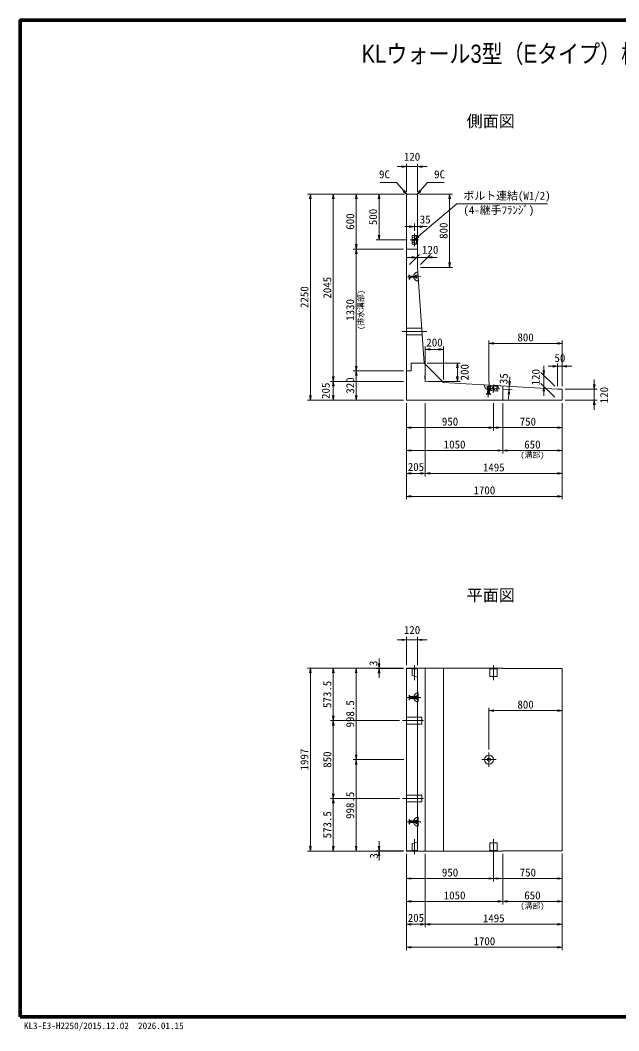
# Model space of a CAD drawing. Units: millimetres at full size, sheet at 1:40. Extents: x 141688 to 157488, y 10657 to 21690.
# Drawn here: x 141688 to 148226, y 10657 to 21690 of the extents above; entities that cross this region are included whole.
import ezdxf
from ezdxf.enums import TextEntityAlignment as Align

# ---------------------------------------------------------------- set-up
doc = ezdxf.new("R2010")
doc.units = ezdxf.units.MM
doc.header["$LTSCALE"] = 40
doc.linetypes.add('CHAIN', pattern=[18.5, 12, -1.5, 3.5, -1.5])
doc.linetypes.add('DASHED', pattern=[7.5, 6, -1.5])
for name, color, linetype, lineweight in [('01図枠', 1, 'Continuous', 70), ('中心', 6, 'CHAIN', 9), ('外形線', 7, 'Continuous', 13), ('寸法', 2, 'Continuous', 9), ('細線', 4, 'Continuous', 9), ('連結部', 4, 'Continuous', 13)]:
    doc.layers.add(name, color=color, linetype=linetype, lineweight=lineweight)
doc.layers.add('文字', color=7, linetype='Continuous')
doc.styles.add('ＭＳ ゴシック', font='')
doc.styles.add('ＭＳ Ｐゴシック', font='')
doc.styles.get('ＭＳ ゴシック').set_extended_font_data('MS Gothic')
doc.styles.get('ＭＳ Ｐゴシック').set_extended_font_data('MS PGothic')

# ---------------------------------------------------------------- blocks, each defined once
blk = doc.blocks.new('open_arrow')
at = {"color": 0, "linetype": 'Continuous', "lineweight": -2}
blk.add_lwpolyline([(7.5, 1.25), (0, 0), (7.5, -1.25)], dxfattribs=at)

msp = doc.modelspace()

# ---------------------------------------------------------------- linework, layer by layer
at = {"layer": '01図枠'}
msp.add_lwpolyline([(141687.54, 10809.99), (157487.54, 10809.99), (157487.54, 21689.99), (141687.54, 21689.99)], close=True, dxfattribs=at)
at = {"layer": '中心'}
for p, q in [((145992.34, 19223.25), (145992.34, 19360.25)), ((145947.34, 19291.75), (146037.34, 19291.75)), ((146064.1, 18893.79), (145904.47, 18882.89)), ((146127.31, 18291.75), (145857.34, 18291.75)), ((146925.72, 17663.84), (146788.96, 17671.89)), ((146809.1, 17735.82), (146799.71, 17576.09)), ((146854.7, 17622.94), (146859.98, 17712.79)), ((145992.34, 14485.09), (145992.34, 14650.09)), ((146857.34, 14485.09), (146857.34, 14650.09)), ((146064.17, 14296.09), (145904.17, 14296.09)), ((145862.34, 14042.59), (146092.34, 14042.59)), ((146807.34, 13696.59), (146807.34, 13538.59)), ((146886.34, 13617.59), (146728.34, 13617.59)), ((145862.34, 13192.59), (146092.34, 13192.59)), ((146064.17, 12939.09), (145904.17, 12939.09)), ((145992.34, 12750.09), (145992.34, 12585.09)), ((146857.34, 12750.09), (146857.34, 12585.09))]:
    msp.add_line(p, q, dxfattribs=at)
at = {"layer": '外形線'}
for p, q in [((145916.34, 19791.75), (145907.34, 19782.75)), ((145907.34, 19782.75), (145907.34, 17541.75)), ((145916.34, 19791.75), (146018.34, 19791.75)), ((146018.34, 19791.75), (146027.34, 19782.75)), ((146027.34, 19782.75), (146027.34, 18991.75)), ((146098.69, 17946.75), (146027.34, 18991.75)), ((146098.69, 17946.75), (146312.34, 17734.99)), ((146112.34, 17746.75), (146108.25, 17806.61)), ((146112.34, 17746.75), (146172.24, 17743.23)), ((146312.34, 17734.99), (147557.34, 17661.75)), ((147557.34, 17661.75), (147607.34, 17661.75)), ((147607.34, 17661.75), (147607.34, 17541.75)), ((145907.34, 17541.75), (147607.34, 17541.75)), ((145907.34, 14616.09), (146957.34, 14616.09)), ((145907.34, 14616.09), (145907.34, 12619.09)), ((146027.34, 14616.09), (146027.34, 12619.09)), ((146960.34, 14613.09), (146957.34, 14616.09)), ((146960.34, 14613.09), (147607.34, 14613.09)), ((147607.34, 12622.09), (147607.34, 14613.09)), ((145907.34, 12619.09), (146957.34, 12619.09)), ((146957.34, 12619.09), (146960.34, 12622.09)), ((146960.34, 12622.09), (147607.34, 12622.09))]:
    msp.add_line(p, q, dxfattribs=at)
at = {"layer": '寸法'}
for p, q in [((145803.34, 20091.75), (146131.34, 20091.75)), ((145907.34, 19814.75), (145907.34, 20123.75)), ((146027.34, 19814.75), (146027.34, 20123.75)), ((145884.34, 19791.75), (144825.34, 19791.75)), ((144857.34, 17541.75), (144857.34, 19791.75)), ((145884.34, 19791.75), (145075.34, 19791.75)), ((145107.34, 17746.75), (145107.34, 19791.75)), ((145884.34, 19791.75), (145325.5, 19791.75)), ((145357.5, 19791.75), (145357.5, 19191.75)), ((145884.34, 19791.75), (145575.5, 19791.75)), ((145607.5, 19791.75), (145607.5, 19291.75)), ((146050.34, 19791.75), (146409.34, 19791.75)), ((146377.34, 18991.75), (146377.34, 19791.75)), ((146131.34, 19437.14), (145888.34, 19437.14)), ((145992.34, 19392.25), (145992.34, 19469.14)), ((146027.34, 19363.75), (146027.34, 19469.14)), ((145915.34, 19291.75), (145575.5, 19291.75)), ((145875.5, 19191.75), (145325.5, 19191.75)), ((145875.5, 19191.75), (145325.5, 19191.75)), ((145357.5, 19191.75), (145357.5, 17861.75)), ((146240.62, 19101.03), (145912.62, 19101.03)), ((145939.34, 19023.75), (146048.62, 19133.03)), ((146059.34, 19023.75), (146168.62, 19133.03)), ((146059.34, 18991.75), (146409.34, 18991.75)), ((146112.34, 17778.75), (146112.34, 18128.4)), ((146312.34, 18096.4), (146112.34, 18096.4)), ((146312.34, 17766.99), (146312.34, 18128.4)), ((146807.34, 17737.87), (146807.34, 18193.32)), ((147607.34, 18161.32), (146807.34, 18161.32)), ((147607.34, 17693.75), (147607.34, 18193.32)), ((146130.69, 17946.75), (146494.08, 17946.75)), ((146462.08, 17946.75), (146462.08, 17746.75)), ((147406.59, 17588.5), (147406.59, 17916.5)), ((147711.34, 17911.32), (147453.34, 17911.32)), ((147557.34, 17693.75), (147557.34, 17943.32)), ((147607.34, 17693.75), (147607.34, 17943.32)), ((145875.34, 17861.75), (145325.5, 17861.75)), ((145875.34, 17861.75), (145325.5, 17861.75)), ((145357.5, 17541.75), (145357.5, 17861.75)), ((147036.12, 17796.59), (147021.85, 17554.01)), ((147525.34, 17693.75), (147374.59, 17844.5)), ((147957.34, 17437.75), (147957.34, 17765.75)), ((145875.34, 17746.75), (145075.34, 17746.75)), ((145875.34, 17746.75), (145075.34, 17746.75)), ((145107.34, 17541.75), (145107.34, 17746.75)), ((146144.34, 17746.75), (146494.08, 17746.75)), ((146931.27, 17698.58), (147061.96, 17690.89)), ((146957.67, 17661.97), (147059.91, 17655.95)), ((147525.34, 17573.75), (147374.59, 17724.5)), ((147639.34, 17661.75), (147989.34, 17661.75)), ((145875.34, 17541.75), (144825.34, 17541.75)), ((145875.34, 17541.75), (145075.34, 17541.75)), ((145875.34, 17541.75), (145325.5, 17541.75)), ((145907.34, 17509.75), (145907.34, 16459.75)), ((145907.34, 17509.75), (145907.34, 16709.75)), ((145907.34, 17509.75), (145907.34, 16959.75)), ((145907.34, 17509.75), (145907.34, 17209.75)), ((146112.34, 17509.75), (146112.34, 16709.75)), ((146112.34, 17509.75), (146112.34, 16709.75)), ((146857.34, 17509.75), (146857.34, 17209.75)), ((146857.34, 17509.75), (146857.34, 17209.75)), ((146957.34, 17509.75), (146957.34, 16959.75)), ((146957.34, 17509.75), (146957.34, 16959.75)), ((147607.34, 17509.75), (147607.34, 16459.75)), ((147607.34, 17509.75), (147607.34, 16709.75)), ((147607.34, 17509.75), (147607.34, 17209.75)), ((147607.34, 17509.75), (147607.34, 16959.75)), ((147639.34, 17541.75), (147989.34, 17541.75)), ((145907.34, 17241.75), (146857.34, 17241.75)), ((147607.34, 17241.75), (146857.34, 17241.75)), ((146957.34, 16991.75), (145907.34, 16991.75)), ((147607.34, 16991.75), (146957.34, 16991.75)), ((145907.34, 16741.75), (146112.34, 16741.75)), ((146112.34, 16741.75), (147607.34, 16741.75)), ((145907.34, 16491.75), (147607.34, 16491.75)), ((145803.34, 14925.09), (146131.34, 14925.09)), ((145907.34, 14648.09), (145907.34, 14957.09)), ((146027.34, 14648.09), (146027.34, 14957.09)), ((145607.34, 14720.09), (145607.34, 14509.09)), ((145875.34, 14616.09), (144825.34, 14616.09)), ((144857.34, 14616.09), (144857.34, 12619.09)), ((145875.34, 14616.09), (145075.34, 14616.09)), ((145107.34, 14616.09), (145107.34, 14042.59)), ((145875.34, 14616.09), (145325.34, 14616.09)), ((145357.34, 14616.09), (145357.34, 13617.59)), ((145875.34, 14616.09), (145575.34, 14616.09)), ((145875.34, 14613.09), (145575.34, 14613.09)), ((146807.34, 13728.59), (146807.34, 14184.04)), ((147607.34, 14152.04), (146807.34, 14152.04)), ((147607.34, 13684.47), (147607.34, 14184.04)), ((145830.34, 14042.59), (145075.34, 14042.59)), ((145830.34, 14042.59), (145075.34, 14042.59)), ((145107.34, 14042.59), (145107.34, 13192.59)), ((145876.34, 13617.59), (145325.34, 13617.59)), ((145876.34, 13617.59), (145325.34, 13617.59)), ((145357.34, 13617.59), (145357.34, 12619.09)), ((145830.34, 13192.59), (145075.34, 13192.59)), ((145830.34, 13192.59), (145075.34, 13192.59)), ((145107.34, 13192.59), (145107.34, 12619.09)), ((145607.34, 12515.09), (145607.34, 12726.09)), ((145875.34, 12619.09), (144825.34, 12619.09)), ((145875.34, 12619.09), (145075.34, 12619.09)), ((145875.34, 12619.09), (145325.34, 12619.09)), ((145875.34, 12622.09), (145575.34, 12622.09)), ((145875.34, 12619.09), (145575.34, 12619.09)), ((145907.34, 12587.09), (145907.34, 11537.09)), ((145907.34, 12587.09), (145907.34, 11787.09)), ((145907.34, 12587.09), (145907.34, 12037.09)), ((145907.34, 12587.09), (145907.34, 12287.09)), ((146112.34, 12587.09), (146112.34, 11787.09)), ((146112.34, 12587.09), (146112.34, 11787.09)), ((146857.34, 12587.09), (146857.34, 12287.09)), ((146857.34, 12587.09), (146857.34, 12287.09)), ((146957.34, 12587.09), (146957.34, 12037.09)), ((146957.34, 12587.09), (146957.34, 12037.09)), ((147607.34, 12587.09), (147607.34, 11537.09)), ((147607.34, 12587.09), (147607.34, 11787.09)), ((147607.34, 12587.09), (147607.34, 12287.09)), ((147607.34, 12587.09), (147607.34, 12037.09)), ((145907.34, 12319.09), (146857.34, 12319.09)), ((147607.34, 12319.09), (146857.34, 12319.09)), ((146957.34, 12069.09), (145907.34, 12069.09)), ((147607.34, 12069.09), (146957.34, 12069.09)), ((145907.34, 11819.09), (146112.34, 11819.09)), ((146112.34, 11819.09), (147607.34, 11819.09)), ((145907.34, 11569.09), (147607.34, 11569.09))]:
    msp.add_line(p, q, dxfattribs=at)
at = {"layer": '寸法', "color": 3, "linetype": 'DASHED'}
for p, q in [((145936.1, 18860.02), (145932.69, 18909.93)), ((145932.69, 18909.93), (145945.35, 18895.76)), ((145946.72, 18875.78), (145936.1, 18860.02)), ((146006.55, 18899.94), (145945.35, 18895.76)), ((145945.35, 18895.76), (145946.72, 18875.78)), ((146007.91, 18879.96), (145946.72, 18875.78)), ((146006, 18907.87), (146017.98, 18908.69)), ((146008.46, 18871.95), (146006, 18907.87)), ((146020.43, 18872.77), (146008.46, 18871.95)), ((146017.98, 18908.69), (146020.43, 18872.77)), ((146030.83, 18940.68), (146037.51, 18842.81)), ((146758.38, 17708.75), (146856.31, 17702.99)), ((146787.79, 17679.97), (146788.49, 17691.95)), ((146823.72, 17677.86), (146787.79, 17679.97)), ((146788.49, 17691.95), (146824.43, 17689.84)), ((146795.72, 17679.51), (146792.12, 17618.28)), ((146815.71, 17678.33), (146812.11, 17617.1)), ((146824.43, 17689.84), (146823.72, 17677.86)), ((146776.46, 17607.51), (146792.12, 17618.28)), ((146826.4, 17604.57), (146776.46, 17607.51)), ((146792.12, 17618.28), (146812.11, 17617.1)), ((146812.11, 17617.1), (146826.4, 17604.57)), ((146034.17, 14345.14), (146034.17, 14247.04)), ((145934.17, 14271.12), (145934.17, 14321.14)), ((145934.17, 14321.14), (145945.83, 14306.14)), ((145945.83, 14286.12), (145934.17, 14271.12)), ((146007.17, 14306.14), (145945.83, 14306.14)), ((145945.83, 14306.14), (145945.83, 14286.12)), ((146007.17, 14286.12), (145945.83, 14286.12)), ((146007.17, 14278.09), (146007.17, 14314.09)), ((146007.17, 14314.09), (146019.17, 14314.09)), ((146019.17, 14278.09), (146007.17, 14278.09)), ((146019.17, 14314.09), (146019.17, 14278.09)), ((145934.17, 12914.12), (145934.17, 12964.14)), ((145934.17, 12964.14), (145945.83, 12949.14)), ((145945.83, 12929.12), (145934.17, 12914.12)), ((146007.17, 12949.14), (145945.83, 12949.14)), ((145945.83, 12949.14), (145945.83, 12929.12)), ((146007.17, 12929.12), (145945.83, 12929.12)), ((146007.17, 12921.09), (146007.17, 12957.09)), ((146007.17, 12957.09), (146019.17, 12957.09)), ((146019.17, 12921.09), (146007.17, 12921.09)), ((146019.17, 12957.09), (146019.17, 12921.09)), ((146034.17, 12988.14), (146034.17, 12890.04))]:
    msp.add_line(p, q, dxfattribs=at)
at = {"layer": '寸法'}
for points in [[(145911.82, 19787.23), (145877.64, 19826.42), (145797.86, 19917.89), (145616.12, 19917.89)], [(146022.86, 19787.23), (146057.04, 19826.42), (146136.82, 19917.89), (146318.56, 19917.89)], [(145998.16, 19297.41), (146037.9, 19330.95), (146456.24, 19684.08), (147446.84, 19684.08)]]:
    msp.add_lwpolyline(points, dxfattribs=at)
at = {"layer": '寸法', "color": 3}
msp.add_circle((146807.34, 13617.59), 18, dxfattribs=at)
at = {"layer": '寸法', "color": 3, "linetype": 'DASHED'}
for centre, start, end in [((146034.17, 18891.75), 93.9057, 273.9057), ((146807.34, 17705.87), 176.63354, 356.63354), ((146034.17, 14296.09), 90, 270), ((146034.17, 12939.09), 90, 270)]:
    msp.add_arc(centre, 49.05, start, end, dxfattribs=at)
at = {"layer": '細線'}
for p, q in [((145967.34, 19243.25), (145967.34, 19340.25)), ((145967.34, 19340.25), (146017.34, 19340.25)), ((146017.34, 19243.25), (146017.34, 19340.25)), ((145967.34, 19243.25), (146017.34, 19243.25)), ((145992.34, 19303.06), (145981.03, 19291.75)), ((146003.65, 19291.75), (145992.34, 19280.44)), ((145907.5, 19191.75), (146027.5, 19191.75)), ((145957.34, 17946.75), (145957.34, 17861.75)), ((146098.69, 17946.75), (145957.34, 17946.75)), ((145907.34, 17861.75), (145957.34, 17861.75)), ((146807.46, 17645.76), (146810.39, 17695.67)), ((146907.23, 17689.98), (146810.39, 17695.67)), ((146846.05, 17668.53), (146856.68, 17656.57)), ((146858.01, 17679.16), (146868.63, 17667.2)), ((146904.29, 17640.06), (146907.23, 17689.98)), ((146957.34, 17697.04), (146957.34, 17541.75)), ((146904.29, 17640.06), (146807.46, 17645.76)), ((146112.34, 14616.09), (146112.34, 12619.09)), ((146312.34, 14616.09), (146312.34, 12619.09)), ((146897.34, 14610.09), (146817.34, 14610.09)), ((146817.34, 14525.09), (146817.34, 14610.09)), ((146897.34, 14525.09), (146897.34, 14610.09)), ((146897.34, 14525.09), (146817.34, 14525.09)), ((146897.34, 12710.09), (146817.34, 12710.09)), ((146817.34, 12710.09), (146817.34, 12625.09)), ((146897.34, 12710.09), (146897.34, 12625.09)), ((146897.34, 12625.09), (146817.34, 12625.09))]:
    msp.add_line(p, q, dxfattribs=at)
at = {"layer": '細線', "linetype": 'DASHED'}
for p, q in [((146027.34, 19331.75), (145967.34, 19316.75)), ((146027.34, 19251.75), (146027.34, 19331.75)), ((145967.34, 19266.75), (146027.34, 19251.75)), ((146072.57, 18329.25), (145907.34, 18329.25)), ((146077.69, 18254.25), (145907.34, 18254.25)), ((146819.47, 17705.16), (146830.92, 17644.38)), ((146899.33, 17700.46), (146819.47, 17705.16)), ((146880.83, 17641.44), (146899.33, 17700.46)), ((145907.34, 14613.09), (146027.34, 14613.09)), ((145967.34, 14610.09), (145967.34, 14534.09)), ((145967.34, 14610.09), (146027.34, 14610.09)), ((146027.34, 14610.09), (146027.34, 14519.09)), ((145967.34, 14534.09), (146027.34, 14519.09)), ((145967.34, 12701.09), (146027.34, 12716.09)), ((145967.34, 12625.09), (145967.34, 12701.09)), ((146027.34, 12625.09), (146027.34, 12716.09)), ((145907.34, 12622.09), (146027.34, 12622.09)), ((145967.34, 12625.09), (146027.34, 12625.09))]:
    msp.add_line(p, q, dxfattribs=at)
for points in [[(145907.34, 14005.09), (146075.13, 14005.09), (146075.13, 14080.09), (145907.34, 14080.09)], [(145907.34, 13230.09), (146075.13, 13230.09), (146075.13, 13155.09), (145907.34, 13155.09)]]:
    msp.add_lwpolyline(points, close=True, dxfattribs=at)
at = {"layer": '細線'}
for centre, start, end in [((145986.68, 19286.09), 135, 315), ((145998, 19297.41), 315, 135), ((146852.03, 17673.85), 41.63354, 221.63354), ((146862.66, 17661.89), 221.63354, 41.63354)]:
    msp.add_arc(centre, 8, start, end, dxfattribs=at)
at = {"layer": '連結部', "color": 3}
msp.add_circle((146807.34, 13617.59), 49, dxfattribs=at)

# ---------------------------------------------------------------- block references
at = {"layer": '寸法', "xscale": 6.93, "yscale": 6.93}
for p, rotation in [((145907.34, 20091.75), 180), ((144857.34, 19791.75), 270), ((145107.34, 19791.75), 270), ((145357.5, 19791.75), 270), ((145607.5, 19791.75), 270), ((145911.82, 19787.23), 131.1), ((146022.86, 19787.23), 48.9), ((146377.34, 19791.75), 270), ((145992.34, 19437.14), 180), ((145607.5, 19291.75), 90), ((145998.16, 19297.41), 40.2), ((145357.5, 19191.75), 90), ((145357.5, 19191.75), 270), ((146016.62, 19101.03), 180), ((146377.34, 18991.75), 90), ((146312.34, 18096.4), 180), ((147607.34, 18161.32), 180), ((145357.5, 17861.75), 90), ((146462.08, 17946.75), 270), ((147557.34, 17911.32), 180), ((145107.34, 17746.75), 90), ((145357.5, 17861.75), 270), ((146462.08, 17746.75), 90), ((147406.59, 17812.5), 90), ((145107.34, 17746.75), 270), ((147027.96, 17657.83), 266.6), ((147030.02, 17692.77), 86.6), ((147406.59, 17692.5), 270), ((147957.34, 17661.75), 90), ((144857.34, 17541.75), 90), ((145107.34, 17541.75), 90), ((145357.5, 17541.75), 90), ((147957.34, 17541.75), 270), ((146857.34, 17241.75), 180), ((147607.34, 17241.75), 180), ((146957.34, 16991.75), 180), ((147607.34, 16991.75), 180), ((146112.34, 16741.75), 180), ((147607.34, 16741.75), 180), ((147607.34, 16491.75), 180), ((145907.34, 14925.09), 180), ((144857.34, 14616.09), 270), ((145107.34, 14616.09), 270), ((145357.34, 14616.09), 270), ((145607.34, 14616.09), 90), ((145607.34, 14613.09), 270), ((147607.34, 14152.04), 180), ((145107.34, 14042.59), 90), ((145107.34, 14042.59), 270), ((145357.34, 13617.59), 90), ((145357.34, 13617.59), 270), ((145107.34, 13192.59), 90), ((145107.34, 13192.59), 270), ((144857.34, 12619.09), 90), ((145107.34, 12619.09), 90), ((145357.34, 12619.09), 90), ((145607.34, 12622.09), 90), ((145607.34, 12619.09), 270), ((146857.34, 12319.09), 180), ((147607.34, 12319.09), 180), ((146957.34, 12069.09), 180), ((147607.34, 12069.09), 180), ((146112.34, 11819.09), 180), ((147607.34, 11819.09), 180), ((147607.34, 11569.09), 180)]:
    msp.add_blockref('open_arrow', p, dxfattribs=dict(at, rotation=rotation))
for p in [(146027.34, 20091.75), (146027.34, 19437.14), (146136.62, 19101.03), (146112.34, 18096.4), (146807.34, 18161.32), (147607.34, 17911.32), (145907.34, 17241.75), (146857.34, 17241.75), (145907.34, 16991.75), (146957.34, 16991.75), (145907.34, 16741.75), (146112.34, 16741.75), (145907.34, 16491.75), (146027.34, 14925.09), (146807.34, 14152.04), (145907.34, 12319.09), (146857.34, 12319.09), (145907.34, 12069.09), (146957.34, 12069.09), (145907.34, 11819.09), (146112.34, 11819.09), (145907.34, 11569.09)]:
    msp.add_blockref('open_arrow', p, dxfattribs=at)

# ---------------------------------------------------------------- texts
at = {"layer": '寸法', "style": 'ＭＳ ゴシック'}
for s, p in [('120', (145967.34, 20199.75)), ('35', (146111.13, 19515)), ('120', (146165.53, 19183.82)), ('200', (146212.34, 18171)), ('800', (147207.34, 18227.32)), ('50', (147582.34, 18002.48)), ('950', (146382.34, 17307.75)), ('750', (147232.34, 17307.75)), ('1050', (146432.34, 17057.75)), ('650', (147282.34, 17057.75)), ('205', (146009.84, 16812.31)), ('1495', (146859.84, 16807.75)), ('1700', (146757.34, 16557.75)), ('120', (145967.34, 15033.09)), ('800', (147207.34, 14218.04)), ('950', (146382.34, 12385.09)), ('750', (147232.34, 12385.09)), ('1050', (146432.34, 12135.09)), ('650', (147282.34, 12135.09)), ('205', (146009.84, 11889.65)), ('1495', (146859.84, 11885.09)), ('1700', (146757.34, 11635.09))]:
    msp.add_text(s, height=87.35, dxfattribs=at).set_placement(p, align=Align.MIDDLE_CENTER)
msp.add_text('9C', height=87.35, dxfattribs=at).set_placement((145725.86, 19937.89), align=Align.BOTTOM_RIGHT)
for s, p in [('9C', (146208.82, 19937.89)), ('ボルト連結(W1/2)', (146528.24, 19704.08))]:
    msp.add_text(s, height=87.35, dxfattribs=at).set_placement(p, align=Align.BOTTOM_LEFT)
at = {"layer": '寸法', "color": 3, "style": 'ＭＳ ゴシック'}
msp.add_text('(4-継手ﾌﾗﾝｼﾞ)', height=87.35, dxfattribs=at).set_placement((146528.24, 19660.46), align=Align.TOP_LEFT)
at = {"layer": '寸法', "style": 'ＭＳ ゴシック'}
for s, rotation, p in [('600', 90, (145291.5, 19491.75)), ('500', 90, (145541.5, 19541.75)), ('800', 90, (146311.34, 19391.75)), ('2045', 90, (145041.34, 18769.25)), ('2250', 90, (144791.34, 18666.75)), ('1330', 90, (145291.5, 18526.75)), ('200', 90, (146541.17, 17846.75)), ('120', 90, (147318.07, 17792.06)), ('320', 90, (145291.5, 17701.75)), ('35', 86.634, (146968.55, 17776.2)), ('205', 90, (145024.51, 17644.25)), ('120', 90, (148065, 17597.35)), ('3', 90, (145544.52, 14668.54)), ('573.5', 90, (145041.34, 14329.34)), ('998.5', 90, (145291.34, 14116.84)), ('1997', 90, (144791.34, 13617.59)), ('850', 90, (145041.34, 13617.59)), ('998.5', 90, (145291.34, 13118.34)), ('573.5', 90, (145041.34, 12905.84)), ('3', 90, (145549.81, 12566.65))]:
    msp.add_text(s, height=87.35, rotation=rotation, dxfattribs=at).set_placement(p, align=Align.MIDDLE_CENTER)
at = {"layer": '寸法', "color": 3, "style": 'ＭＳ ゴシック'}
msp.add_text('(排水溝部)', height=61.71, rotation=90, dxfattribs=at).set_placement((145457, 18309.72), align=Align.BOTTOM_LEFT)
for p in [(147151.83, 16894.18), (147151.83, 11971.52)]:
    msp.add_text('(溝部)', height=61.71, dxfattribs=at).set_placement(p, align=Align.BOTTOM_LEFT)
at = {"layer": '文字', "style": 'ＭＳ Ｐゴシック', "width": 0.85}
msp.add_text(' KLウォール3型（Eタイプ）標準部構造図\u3000\u3000\u3000\u3000\u3000\u3000\u3000\u3000\u3000\u3000\u3000\u3000\u3000\u3000 \u3000\u3000\u3000\u3000', height=197.9, dxfattribs=at).set_placement((149587.54, 21165.77), align=Align.BOTTOM_CENTER)
at = {"layer": '文字', "style": 'ＭＳ Ｐゴシック'}
for s, p in [(' 側面図 ', (146826.71, 20485.14)), (' 平面図 ', (146826.71, 15309.48))]:
    msp.add_text(s, height=128.7, dxfattribs=at).set_placement(p, align=Align.BOTTOM_CENTER)
at = {"layer": '文字', "style": 'ＭＳ ゴシック'}
msp.add_text('KL3-E3-H2250/2015.12.02  2026.01.15', height=73.31, dxfattribs=at).set_placement((141727.74, 10652.54), align=Align.BOTTOM_LEFT)

doc.saveas('drawing.dxf')
